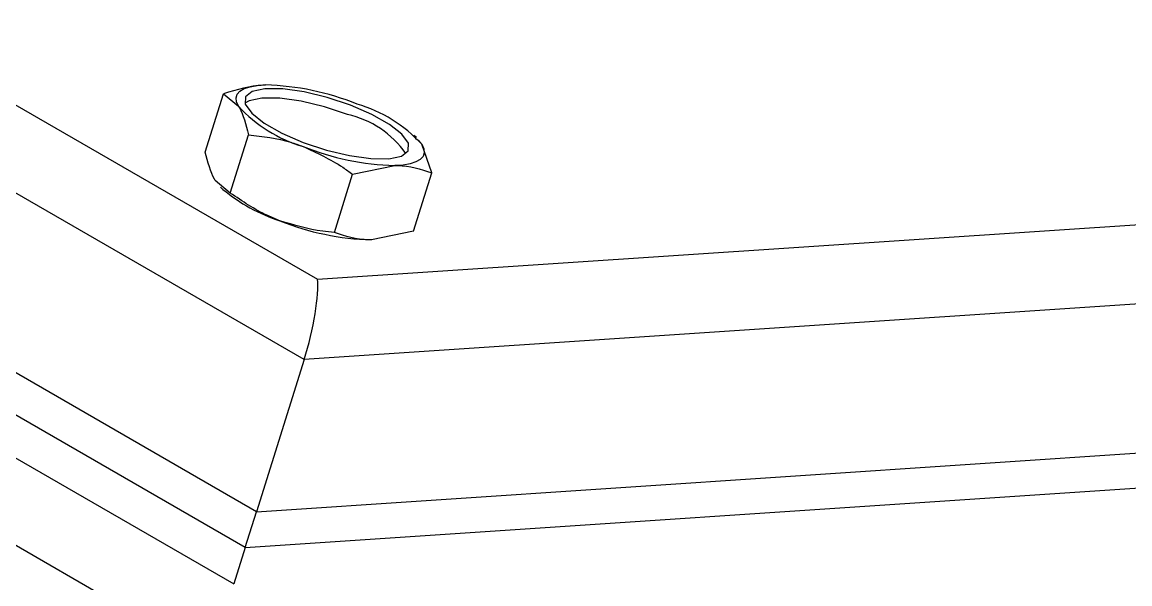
# Model space of a CAD drawing. Header units: millimetres. Extents: x 5847 to 9233, y 737 to 1578.
# Drawn here: x 8856.7 to 8910.2, y 1081.9 to 1109 of the extents above; entities that cross this region are included whole.
import ezdxf

# ---------------------------------------------------------------- set-up
doc = ezdxf.new("R2010")
doc.units = ezdxf.units.MM
doc.layers.get('0').update_dxf_attribs({"lineweight": 30})

msp = doc.modelspace()

# ---------------------------------------------------------------- linework, layer by layer
at = {"color": 7, "linetype": 'Continuous', "lineweight": 25}
for p, q in [((8811.319, 1131.036), (8870.997, 1096.585)), ((8870.355, 1092.707), (8806.655, 1129.48)), ((8868.05, 1085.357), (8804.35, 1122.13)), ((8867.508, 1083.627), (8803.807, 1120.401)), ((8803.256, 1118.644), (8866.957, 1081.87)), ((8864.343, 1079.156), (8800.643, 1115.93)), ((8865.577, 1102.733), (8866.46, 1105.549)), ((8866.46, 1105.549), (8867.185, 1104.945)), ((8866.785, 1100.752), (8867.669, 1103.569)), ((8875.775, 1103.427), (8875.656, 1103.536)), ((8876.511, 1101.729), (8876.028, 1103.105)), ((8872.694, 1101.658), (8874.724, 1102.08)), ((8875.628, 1098.913), (8876.511, 1101.729)), ((8866.785, 1100.752), (8866.06, 1101.356)), ((8870.997, 1096.585), (8943.594, 1101.425)), ((8871.811, 1098.842), (8872.694, 1101.658)), ((8866.308, 1101.039), (8866.432, 1100.925)), ((8875.628, 1098.913), (8873.598, 1098.491)), ((8946.632, 1097.792), (8870.355, 1092.707)), ((8870.355, 1092.707), (8868.05, 1085.357)), ((8868.05, 1085.357), (8944.327, 1090.442)), ((8867.508, 1083.627), (8943.784, 1088.713)), ((8867.508, 1083.627), (8943.786, 1088.713)), ((8867.508, 1083.627), (8868.05, 1085.357)), ((8867.508, 1083.627), (8866.957, 1081.87))]:
    msp.add_line(p, q, dxfattribs=at)
at = {"color": 7, "linetype": 'Continuous', "lineweight": 25, "flags": 128}
for points in [[(8867.185, 1104.945), (8867.087, 1105.161), (8867.065, 1105.357), (8867.121, 1105.531), (8867.254, 1105.679), (8867.462, 1105.799), (8867.74, 1105.888), (8868.085, 1105.946), (8868.49, 1105.97)], [(8872.589, 1104.993), (8871.47, 1105.364), (8870.349, 1105.633), (8869.317, 1105.777), (8868.458, 1105.785), (8867.841, 1105.656), (8867.516, 1105.4), (8867.51, 1105.039), (8867.823, 1104.602), (8868.429, 1104.123), (8869.28, 1103.642), (8870.307, 1103.198), (8871.426, 1102.827), (8872.547, 1102.558), (8873.579, 1102.414), (8874.438, 1102.406), (8875.055, 1102.535), (8875.38, 1102.79), (8875.386, 1103.152), (8875.073, 1103.589), (8874.467, 1104.068), (8873.616, 1104.549), (8872.589, 1104.993)], [(8872.448, 1104.544), (8871.329, 1104.916), (8870.208, 1105.184), (8869.177, 1105.328), (8868.317, 1105.336), (8867.7, 1105.207), (8867.493, 1105.089)], [(8876.028, 1103.105), (8876.127, 1102.889), (8876.148, 1102.693), (8876.092, 1102.519), (8875.959, 1102.371), (8875.751, 1102.251), (8875.473, 1102.162), (8875.128, 1102.104), (8874.724, 1102.08)]]:
    msp.add_lwpolyline(points, dxfattribs=at)
at = {"color": 7, "linetype": 'Continuous', "lineweight": 25}
for centre, radius, start, end in [((8868.12, 1093.108), 12.868, 68.1404, 88.3524), ((8872.221, 1109.544), 6.82, 222.4058, 253.6588), ((8870.992, 1098.506), 6.82, 42.4058, 73.6588), ((8871.441, 1100.007), 4.648, 34.7043, 77.4863), ((8875.094, 1114.942), 12.868, 248.1404, 268.3524), ((8871.775, 1107.366), 8.368, 230.3212, 251.9111), ((8873.968, 1111.354), 12.868, 248.1404, 268.3524)]:
    msp.add_arc(centre, radius, start, end, dxfattribs=at)
msp.add_ellipse((8870.183, 1093.991), major_axis=(0.673, 2.892), ratio=0.169013, start_param=4.292084, end_param=5.86288, dxfattribs=at)
for points, knots in [([(8868.49, 1105.97), (8868.444, 1105.969), (8867.798, 1105.952), (8867.105, 1105.743), (8866.46, 1105.549)], [0, 0, 0, 0, 0.070201, 1, 1, 1, 1]), ([(8867.185, 1104.945), (8867.2, 1104.921), (8867.402, 1104.581), (8867.54, 1104.056), (8867.669, 1103.569)], [0, 0, 0, 0, 0.070201, 1, 1, 1, 1]), ([(8867.669, 1103.569), (8868.355, 1103.484), (8869.248, 1103.375), (8870.104, 1103.07), (8870.302, 1103)], [0, 0, 0, 0, 0.768151, 1, 1, 1, 1]), ([(8876.028, 1103.105), (8876.014, 1103.129), (8875.928, 1103.269), (8875.819, 1103.327), (8875.728, 1103.375)], [0, 0, 0, 0, 0.167233, 1, 1, 1, 1]), ([(8870.302, 1103), (8870.958, 1102.696), (8871.79, 1102.311), (8872.536, 1101.772), (8872.694, 1101.658)], [0, 0, 0, 0, 0.7889992, 1, 1, 1, 1]), ([(8866.06, 1101.356), (8866.046, 1101.38), (8865.844, 1101.72), (8865.705, 1102.245), (8865.577, 1102.733)], [0, 0, 0, 0, 0.0702006, 1, 1, 1, 1]), ([(8874.724, 1102.08), (8874.769, 1102.08), (8875.411, 1102.087), (8875.981, 1101.901), (8876.511, 1101.729)], [0, 0, 0, 0, 0.070201, 1, 1, 1, 1]), ([(8869.177, 1099.411), (8868.981, 1099.49), (8868.137, 1099.832), (8867.373, 1100.352), (8866.785, 1100.752)], [0, 0, 0, 0, 0.2318493, 1, 1, 1, 1]), ([(8871.811, 1098.842), (8871.623, 1098.86), (8870.734, 1098.943), (8869.864, 1099.205), (8869.177, 1099.411)], [0, 0, 0, 0, 0.211001, 1, 1, 1, 1]), ([(8873.598, 1098.491), (8873.553, 1098.491), (8872.91, 1098.484), (8872.341, 1098.67), (8871.811, 1098.842)], [0, 0, 0, 0, 0.070201, 1, 1, 1, 1])]:
    msp.add_open_spline(points, degree=3, knots=knots, dxfattribs=at)

doc.saveas('drawing.dxf')
